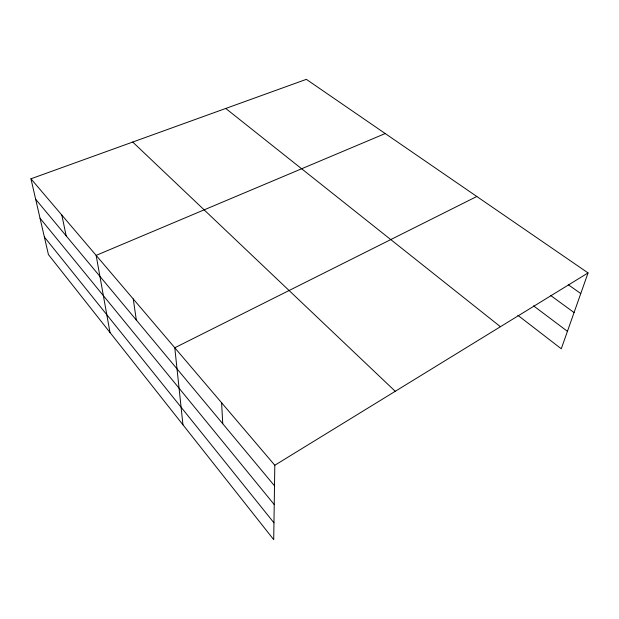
<?xml version="1.0" encoding="UTF-8"?>
<svg xmlns="http://www.w3.org/2000/svg" width="619" height="619" viewBox="0 0 619 619"><rect width="100%" height="100%" fill="white"/><g stroke="black" fill="none" stroke-linecap="round" stroke-linejoin="round"><path stroke-width="0.93" d="M30.95 178.798L274.805 465.256L273.714 539.652L48.421 254.571L30.95 178.798L306.351 79.348L588.05 272.917L561.278 348.776L517.84 315.28M274.805 465.256L588.05 272.917M476.823 196.486L174.782 347.762L182.953 424.812M385.227 133.542L96.138 255.376L109.996 332.488M568.312 284.725L580.761 293.561M550.662 295.48L574.053 312.564M533.547 305.856L567.437 331.32M225.734 108.457L500.431 326.716M132.721 142.045L395.247 391.301M35.678 199.287L274.503 485.83M40.042 218.236L274.225 504.547M44.375 237.023L273.962 522.823M61.846 215.087L66.156 235.854M133.24 298.962L136.342 320.069M221.61 402.768L222.747 423.729"/></g></svg>
